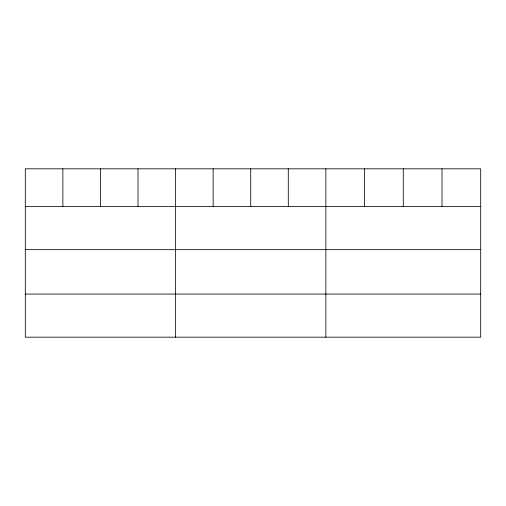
<?xml version="1.0" encoding="UTF-8"?>
<svg xmlns="http://www.w3.org/2000/svg" width="506" height="506" viewBox="0 0 506 506"><rect width="100%" height="100%" fill="white"/><g stroke="black" fill="none" stroke-linecap="round" stroke-linejoin="round"><path stroke-width="0.76" d="M480.7 249.654L480.7 168.821L25.3 168.821L25.3 337.179L480.7 337.179L480.7 249.654L25.3 249.654M25.3 206.549L480.7 206.549M25.3 294.068L480.7 294.068M441.991 168.821L441.991 206.549M403.282 168.821L403.282 206.549M364.573 168.821L364.573 206.549M325.864 168.821L325.864 337.179M288.293 168.821L288.293 206.549M250.723 168.821L250.723 206.549M213.152 168.821L213.152 206.549M175.582 168.821L175.582 337.179M138.011 168.821L138.011 206.549M100.441 168.821L100.441 206.549M62.87 168.821L62.87 206.549"/></g></svg>
